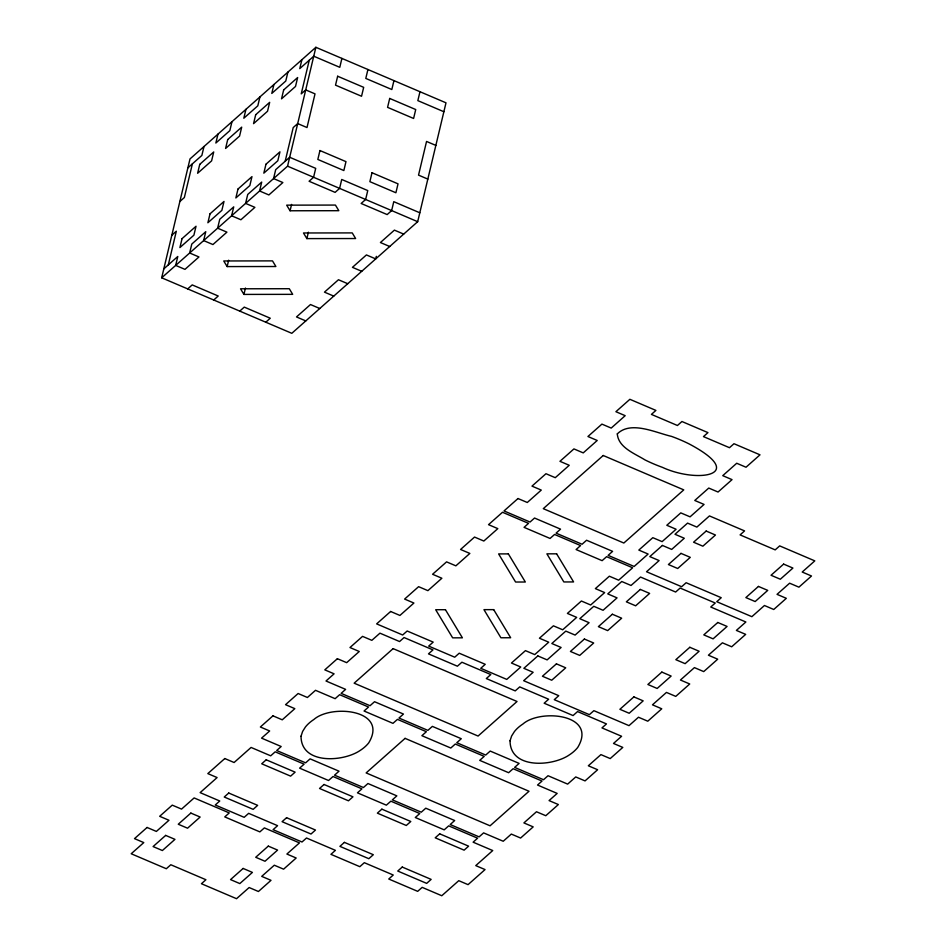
<?xml version="1.0" encoding="UTF-8"?>
<svg xmlns="http://www.w3.org/2000/svg" width="946" height="946" viewBox="0 0 946 946"><rect width="100%" height="100%" fill="white"/><g stroke="black" fill="none" stroke-linecap="round" stroke-linejoin="round"><path stroke-width="1.42" d="M161.683 277.805L190.004 158.928L315.869 47.3L445.992 102.818L417.683 221.695L291.806 333.311L161.683 277.805L287.56 166.177L315.869 47.3M168.305 264.892L176.323 231.214L171.829 235.199M192.381 163.859L184.352 197.537L179.858 201.522M203.993 146.524L201.865 155.44L187.876 167.844M217.97 134.119L215.854 143.035L229.843 130.631L231.959 121.715M245.948 109.31L243.82 118.226L257.809 105.822L259.937 96.906M227.135 266.583L223.741 260.966L272.495 260.883L275.889 266.512L227.135 266.583L228.648 260.221M273.914 84.513L271.798 93.429L285.775 81.025L287.903 72.109M243.926 294.419L240.532 288.79L289.287 288.719L292.681 294.348L243.926 294.419L245.452 288.045M301.892 59.704L299.764 68.62L313.753 56.216L339.78 67.32L341.896 58.404M285.184 161.246L293.213 127.568L297.706 123.583L307.001 127.544L315.018 93.867L305.724 89.894L301.23 93.879L309.259 60.201M290.067 210.769L286.673 205.152L335.428 205.069L338.822 210.698L290.067 210.769L291.581 204.407M306.871 238.605L303.477 232.976L352.231 232.905L355.625 238.534L306.871 238.605L308.384 232.231M367.923 69.507L365.795 78.423L391.821 89.527L393.95 80.611M376.331 256.354L375.716 258.897L366.421 254.935L352.444 267.34L361.739 271.301M419.977 91.715L417.848 100.631L443.875 111.734M163.812 268.889L177.789 256.484L175.672 265.4L184.967 269.362L198.956 256.957L189.661 252.996L191.778 244.08L205.767 231.675L203.638 240.591L212.933 244.553L226.922 232.148L217.627 228.187L219.756 219.271L233.733 206.867L231.616 215.783L240.911 219.756L254.888 207.351L245.593 203.378L247.722 194.462L261.711 182.07L259.582 190.974L268.877 194.947L282.866 182.543L273.571 178.581L275.688 169.665L289.677 157.261L315.704 168.364L313.575 177.28L309.082 181.265L335.109 192.369L339.602 188.384L341.731 179.468L367.758 190.572L365.629 199.488L361.135 203.473L387.162 214.576L391.656 210.591L393.773 201.675L419.799 212.779M187.71 288.908L192.204 284.912L218.23 296.015L213.737 300M239.764 311.104L244.257 307.119L270.272 318.223L265.779 322.208M435.846 145.412L426.551 141.451L418.534 175.128L427.829 179.101M287.56 166.177L417.683 221.695M403.694 234.1L394.399 230.126L380.41 242.531L389.705 246.492M347.75 283.705L338.455 279.744L324.466 292.148L333.761 296.11M319.783 308.514L310.489 304.541L296.5 316.945L305.795 320.919M301.029 736.248C301.076 764.888 343.493 761.991 360.272 750.379A93.157 46.011 13.4 0 0 368.715 742.882C388.877 709.63 331.36 704.001 313.883 719.492A93.157 46.011 13.4 0 0 305.428 726.989L302.602 731.459L301.029 736.248M510.048 740.789C510.083 769.429 552.511 766.544 569.279 754.932A93.157 46.011 13.4 0 0 577.734 747.435C597.896 714.171 540.367 708.542 522.902 724.033A93.157 46.011 13.4 0 0 514.447 731.53L511.62 736L510.048 740.789M617.3 433.895C618.329 447.576 634.801 453.56 644.971 459.898A93.157 46.011 13.4 0 0 662.448 467.359C697.379 483.595 748.948 475.519 688.972 443.84A93.157 46.011 13.4 0 0 671.494 436.378C655.684 432.736 630.816 420.426 617.3 433.895M182.046 238.652L179.917 247.568L193.906 235.164L196.023 226.248L182.046 238.652M199.748 164.356L197.619 173.272L211.608 160.867L213.725 151.951L199.748 164.356M210.012 213.843L207.884 222.759L221.872 210.355L224.001 201.439L210.012 213.843M227.714 139.547L225.586 148.463L239.575 136.058L241.703 127.142L227.714 139.547M237.99 189.034L235.861 197.951L249.85 185.546L251.967 176.63L237.99 189.034M255.68 114.738L253.563 123.654L267.541 111.25L269.669 102.334L255.68 114.738M265.956 164.237L263.828 173.153L277.817 160.749L279.945 151.833L265.956 164.237M283.658 89.941L281.53 98.857L295.519 86.453L297.647 77.537L283.658 89.941M319.949 150.532L317.832 159.448L343.847 170.552L345.976 161.636L319.949 150.532M337.651 76.236L335.523 85.152L361.549 96.256L363.678 87.339L337.651 76.236M372.003 172.74L369.874 181.656L395.901 192.759L398.03 183.843L372.003 172.74M389.705 98.443L387.576 107.359L413.603 118.463L415.72 109.547L389.705 98.443M147.079 827.466L134.498 838.629L143.792 842.59L131.198 853.753L166.319 868.735L170.812 864.75L205.921 879.733L201.427 883.718L236.535 898.7L249.129 887.537L258.424 891.499L271.005 880.336L261.711 876.374L274.305 865.212L283.599 869.173L296.181 858.01L286.886 854.049L299.468 842.886L264.36 827.904L259.866 831.889L224.758 816.906L229.251 812.921L194.131 797.939L181.549 809.102L172.255 805.141L159.673 816.303L168.967 820.265L156.374 831.428L147.079 827.466M224.805 758.538L207.813 773.603L217.107 777.565L200.126 792.63L219.756 801.002L215.25 804.987L244.174 817.32L248.668 813.335L277.58 825.681L273.087 829.666L301.999 841.999L306.504 838.014L335.416 850.348L330.923 854.333L359.835 866.678L364.328 862.693L393.252 875.026L388.747 879.011L417.671 891.345L422.164 887.36L441.782 895.732L458.763 880.679L468.057 884.64L485.05 869.575L475.755 865.614L492.736 850.549L473.106 842.177L477.612 838.191L448.688 825.858L444.194 829.843L415.282 817.51L419.776 813.525L390.864 801.179L386.358 805.164L357.446 792.831L361.94 788.846L333.027 776.512L328.534 780.497L299.61 768.152L304.115 764.167L275.191 751.833L270.698 755.819L251.08 747.446L234.1 762.511L224.805 758.538M272.956 715.838L260.363 727.001L269.657 730.974L261.569 738.14L281.187 746.512L276.693 750.509L305.605 762.843L310.099 758.858L339.023 771.191L334.529 775.176L363.441 787.521L367.935 783.525L396.847 795.87L392.354 799.855L421.277 812.188L425.771 808.203L454.683 820.537L450.19 824.534L479.102 836.867L483.595 832.882L503.225 841.254L511.313 834.076L520.607 838.038L533.189 826.875L523.895 822.914L536.488 811.751L545.783 815.712L558.365 804.549L549.07 800.588L557.17 793.41L537.541 785.038L542.034 781.053L513.122 768.72L508.629 772.705L479.717 760.359L484.21 756.374L455.286 744.041L450.793 748.026L421.881 735.692L426.374 731.707L397.462 719.362L392.968 723.347L364.044 711.014L368.538 707.029L339.626 694.695L335.132 698.68L315.515 690.308L307.415 697.486L298.12 693.513L285.538 704.675L294.833 708.649L282.251 719.811L272.956 715.838M337.379 658.7L324.797 669.863L334.092 673.824L326.003 681.002L345.621 689.374L341.128 693.359L370.04 705.704L374.533 701.719L403.457 714.053L398.964 718.038L427.876 730.371L432.369 726.386L461.281 738.72L456.788 742.716L485.712 755.05L490.205 751.065L519.118 763.398L514.624 767.383L543.536 779.729L548.03 775.732L567.659 784.104L575.747 776.938L585.042 780.899L597.624 769.737L588.329 765.775L600.923 754.612L610.217 758.574L622.799 747.411L613.505 743.45L621.605 736.272L601.975 727.9L606.469 723.915L577.557 711.569L573.063 715.566L544.151 703.221L548.645 699.236L519.721 686.902L515.227 690.887L486.315 678.554L490.808 674.557L461.896 662.224L457.403 666.209L428.479 653.875L432.972 649.89L404.06 637.545L399.567 641.542L379.949 633.17L371.849 640.336L362.555 636.374L349.973 647.537L359.267 651.498L346.674 662.661L337.379 658.7M390.627 611.483L376.638 623.887L402.665 634.991L407.158 631.006L433.185 642.109L428.692 646.094L454.719 657.198L459.212 653.213L485.239 664.317L480.745 668.302L506.76 679.405L520.749 667.001L511.455 663.028L525.444 650.635L534.738 654.597L548.727 642.192L539.433 638.231L553.41 625.826L562.704 629.788L576.693 617.383L567.399 613.422L581.388 601.017L590.682 604.991L604.66 592.586L595.365 588.613L609.354 576.209L618.649 580.182L632.638 567.777L606.611 556.674L602.117 560.659L576.09 549.555L580.584 545.57L554.569 534.466L550.064 538.451L524.049 527.348L528.542 523.363L502.515 512.259L488.526 524.663L497.821 528.625L483.832 541.029L474.537 537.068L460.56 549.472L469.855 553.434L455.866 565.838L446.571 561.865L432.582 574.269L441.877 578.243L427.899 590.647L418.605 586.674L404.616 599.078L413.91 603.04L399.922 615.444L390.627 611.483M517.994 498.53L504.017 510.935L530.032 522.038L534.537 518.041L560.552 529.145L556.059 533.142L582.086 544.246L586.579 540.249L612.606 551.352L608.112 555.349L634.139 566.453L648.116 554.049L638.822 550.075L652.811 537.683L662.105 541.644L676.094 529.24L666.8 525.278L680.777 512.874L690.072 516.835L704.061 504.431L694.766 500.469L708.755 488.065L718.049 492.026L732.038 479.634L722.744 475.661L736.721 463.256L746.016 467.229L760.005 454.825L733.978 443.721L729.484 447.706L703.457 436.603L707.951 432.618L681.936 421.514L677.431 425.499L651.416 414.395L655.909 410.41L629.882 399.307L615.893 411.711L625.188 415.672L611.211 428.077L601.916 424.115L587.927 436.508L597.222 440.481L583.233 452.886L573.938 448.912L559.949 461.317L569.244 465.29L555.267 477.683L545.972 473.721L531.983 486.126L541.278 490.087L527.289 502.492L517.994 498.53M165.668 835.401L153.086 846.564L162.381 850.525L174.963 839.362L165.668 835.401M190.844 813.075L178.262 824.238L187.556 828.199L200.138 817.037L190.844 813.075M603.217 455.499L543.288 508.664L623.84 543.028L683.769 489.874L603.217 455.499M228.743 793.032L224.249 797.017L253.161 809.35L257.655 805.365L228.743 793.032M266.204 759.804L261.711 763.789L290.623 776.134L295.117 772.149L266.204 759.804M393.11 648.625L354.147 683.178L478.073 736.047L517.036 701.494L393.11 648.625M286.579 817.699L282.074 821.684L310.998 834.029L315.491 830.044L286.579 817.699M324.04 784.482L319.535 788.467L348.459 800.801L352.953 796.816L324.04 784.482M243.122 868.44L230.54 879.603L239.835 883.576L252.416 872.413L243.122 868.44M268.297 846.114L255.716 857.277L265.01 861.25L277.592 850.087L268.297 846.114M405.089 738.365L366.137 772.917L490.063 825.799L529.015 791.246L405.089 738.365M537.836 655.921L523.848 668.325L533.142 672.287L523.658 680.706L558.767 695.688L554.273 699.673L589.382 714.656L593.875 710.671L628.995 725.641L638.479 717.234L647.774 721.195L661.762 708.791L652.468 704.829L666.457 692.425L675.751 696.386L689.729 683.982L680.434 680.02L694.423 667.616L703.718 671.589L717.707 659.185L708.412 655.211L722.389 642.819L731.684 646.78L745.673 634.376L736.378 630.414L745.874 621.995L710.753 607.013L715.259 603.028L680.139 588.045L675.645 592.03L640.537 577.048L631.041 585.468L621.747 581.506L607.758 593.899L617.052 597.872L603.075 610.276L593.781 606.303L579.792 618.708L589.086 622.681L575.097 635.073L565.803 631.112L551.825 643.517L561.12 647.478L547.131 659.882L537.836 655.921M662.401 545.44L649.819 556.603L659.114 560.576L646.532 571.739L681.64 586.721L686.134 582.736L721.242 597.706L716.749 601.703L751.869 616.674L764.451 605.511L773.745 609.484L786.327 598.321L777.033 594.348L789.626 583.197L798.921 587.159L811.502 575.996L802.208 572.034L814.802 560.872L779.681 545.889L775.188 549.874L740.079 534.892L744.573 530.907L709.465 515.925L696.871 527.088L687.576 523.114L674.995 534.277L684.289 538.25L671.695 549.413L662.401 545.44M344.403 842.378L339.91 846.363L368.822 858.696L373.327 854.711L344.403 842.378M381.865 809.161L377.371 813.146L406.283 825.48L410.789 821.495L381.865 809.161M556.425 663.844L542.436 676.248L551.731 680.221L565.72 667.817L556.425 663.844M584.392 639.047L570.414 651.451L579.709 655.412L593.686 643.008L584.392 639.047M612.369 614.238L598.38 626.642L607.675 630.604L621.664 618.199L612.369 614.238M640.336 589.429L626.347 601.833L635.641 605.807L649.63 593.402L640.336 589.429M680.99 553.375L668.408 564.537L677.703 568.499L690.284 557.348L680.99 553.375M706.165 531.049L693.584 542.212L702.878 546.185L715.46 535.022L706.165 531.049M402.239 867.056L397.746 871.041L426.658 883.375L431.151 879.39L402.239 867.056M439.701 833.828L435.207 837.813L464.119 850.158L468.613 846.162L439.701 833.828M633.879 696.895L619.89 709.299L629.185 713.26L643.174 700.856L633.879 696.895M661.845 672.086L647.868 684.49L657.163 688.463L671.14 676.059L661.845 672.086M689.823 647.289L675.834 659.693L685.129 663.654L699.118 651.25L689.823 647.289M717.789 622.48L703.8 634.884L713.095 638.846L727.084 626.441L717.789 622.48M758.444 586.425L745.862 597.588L755.156 601.55L767.738 590.387L758.444 586.425M783.619 564.1L771.037 575.263L780.332 579.224L792.914 568.061L783.619 564.1M508.369 553.895L498.613 553.907L515.582 582.027L525.337 582.015L508.369 553.895M556.626 553.824L546.883 553.836L563.851 581.956L573.595 581.932L556.626 553.824M445.436 609.709L435.68 609.721L452.649 637.841L462.405 637.829L445.436 609.709M493.694 609.638L483.95 609.65L500.907 637.77L510.663 637.746L493.694 609.638"/></g></svg>
